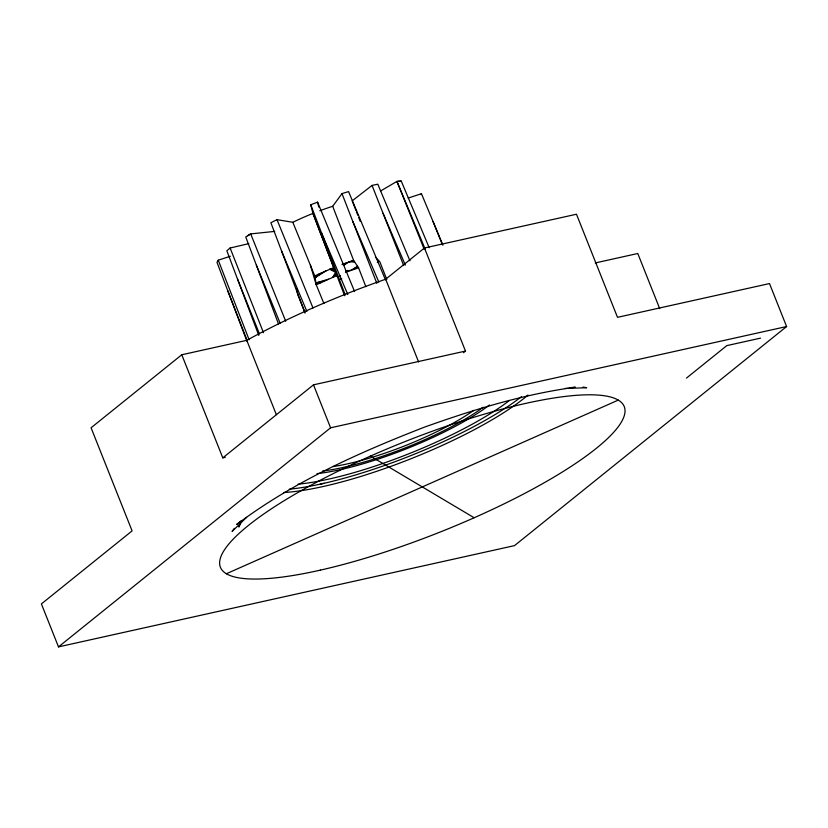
<?xml version="1.0" encoding="UTF-8"?>
<svg xmlns="http://www.w3.org/2000/svg" width="828" height="828" viewBox="0 0 828 828"><rect width="100%" height="100%" fill="white"/><g stroke="black" fill="none" stroke-linecap="round" stroke-linejoin="round"><path stroke-width="1.24" d="M240.244 523.451L238.837 527.012L241.02 522.344M377.351 262.424L378.51 260.385M345.938 270.673L350.73 270.456L355.968 268.665L357.541 266.274L350.73 270.456L345.462 272.371M343.206 265.177L344.313 263.583L353.608 260.396L358.565 267.806L365.852 286.664M234.314 528.357L232.088 531.421L246.609 517.334M319.763 210.778A71.353 15.929 -21.7 0 1 332.69 206.286L341.995 193.628A110.869 24.747 -21.7 0 1 348.588 191.599L385.455 279.812M325.973 270.859L315.075 277.68L318.449 274.234L333.705 267.63L312.953 213.407L310.759 204.785A110.869 24.747 -21.7 0 1 317.579 202.146L354.601 291.57M336.271 274.006L332.69 277.401L316.234 284.791L323.893 303.503M241.528 520.574L236.736 524.445C293.371 481.834 358.648 452.761 424.35 427.186C473.44 409.643 523.544 394.2 575.356 387.235L570.337 387.618M181.767 354.767L91.07 427.786L132.097 530.893L41.4 603.912L58.498 646.885L514.509 545.621L786.6 326.542L769.502 283.569L617.502 317.331L576.474 214.235L424.464 247.986L385.672 279.212A224.512 50.125 -21.7 0 0 246.775 340.329L181.767 354.767L222.794 457.863L225.288 457.304M343.651 265.167L346.653 262.745M222.794 457.863L313.491 384.834L465.491 351.082L424.464 247.986M58.498 646.885L330.589 427.807L786.6 326.542M463.504 352.687L465.491 351.082M686.474 378.085L726.787 345.628L760.57 338.124M353.349 269.545L357.541 266.274M409.943 260.82L377.796 184.209A110.869 24.747 -21.7 0 0 372.051 185.42L352.179 200.862L355.926 210.426M483.107 407.241L478.346 410.76A112.908 25.202 -21.7 0 1 322.723 471.018M315.075 277.68L322.185 272.536M343.703 265.302L348.981 261.938L354.57 261.824L351.3 261.151M274.782 231.395L250.698 233.9L245.74 236.953L278.487 323.903M380.497 191.03L396.943 181.394L401.269 181.115L429.204 247.738M310.396 265.208L316.234 284.791L314.795 275.972L318.449 274.234M226.344 573.752L618.278 400.1M333.705 267.63L336.934 275.662L332.69 277.401L335.609 272.371L329.823 269.224L334.326 269.193L312.953 213.407A71.353 15.929 -21.7 0 0 292.833 222.287L277.007 219.668A110.869 24.747 -21.7 0 0 270.88 222.742L305.077 313.119M341.974 264.442L344.313 263.583M355.968 268.665L358.565 267.806M246.868 341.053L217.008 262.383A110.869 24.747 -21.7 0 1 218.261 260.189L230.35 256.235M408.163 198.068L421.462 193.721L442.918 245.212M320.239 282.897L315.934 282.969L328.478 279.191M258.771 335.423L226.851 250.78A110.869 24.747 -21.7 0 1 230.122 248.017L248.804 243.629M315.934 282.969L324.317 281.023M324.172 483.273L320.208 484.152M595.27 262.942L637.777 253.503L659.719 308.647M565.317 388.415L586.659 387.752L583.026 387.059M345.856 270.953L348.091 271.398M329.823 269.224L334.967 270.766M370.458 456.093L474.165 517.759M375.363 257.032L379.866 261.834L386.769 279.471M383.074 213.324L405.347 265.105M352.852 221.604L378.893 282.141M425.271 249.352L396.943 181.394L424.205 249.269M321.502 232.834L347.822 294.52M281.52 250.874L306.867 311.421M256.359 265.136L280.247 323.438M292.833 222.287L314.795 275.972M433.023 221.469L442.224 244.136M277.007 219.668L313.005 308.026M304.87 312.177L297.769 294.623L296.486 288.62M285.712 321.243L250.698 233.9A110.869 24.747 -21.7 0 0 247.686 235.732M237.491 278.995L259.443 333.891M385.672 279.212L418.595 361.929M313.491 384.834L330.589 427.807M246.775 340.329L276.355 414.652M372.051 185.42L403.691 265.571M230.122 248.017L263.49 332.701M356.392 211.626L357.799 215.228M358.741 217.629L360.149 221.221M341.995 193.628L376.823 283.311M227.721 290.607L247.334 340.908M332.69 206.286L353.608 260.396M218.261 260.189L249.114 339.739M310.759 204.785L345.266 294.903M336.934 275.662L344.624 295.741M317.579 202.146L318.821 207.083M338.259 276.78A61.862 13.807 -21.7 0 1 340.515 275.89M421.462 193.721A110.869 24.747 -21.7 0 1 421.017 194.58M397.833 181.322A110.869 24.747 -21.7 0 1 401.269 181.115M339.521 279.616A68.31 15.256 -21.7 0 1 341.736 278.736M509.479 400.452A143.265 31.981 -21.7 0 1 298.121 484.152M489.472 405.016A118.601 26.475 -21.7 0 1 316.989 473.616M473.699 410.398A103.51 23.112 -21.7 0 1 333.104 466.547M521.454 396.653A157.154 35.086 -21.7 0 1 289.251 489.193M528.005 395.049A157.724 35.211 -21.7 0 1 283.559 492.536M320.405 570.119A217.319 48.521 -21.7 0 0 625.026 411.04A217.319 48.521 -21.7 0 0 321.502 479.619A217.319 48.521 -21.7 0 0 320.405 570.119"/></g></svg>
